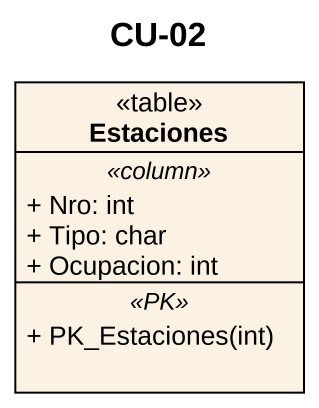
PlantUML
@startuml
title CU-02
hide circle
hide empty members
skinparam classAttributeIconSize 0
class Estaciones <<table>> {
  .. <<column>> ..
  + Nro: int
  + Tipo: char
  + Ocupacion: int
  .. <<PK>> ..
  + PK_Estaciones(int)
}
@enduml
